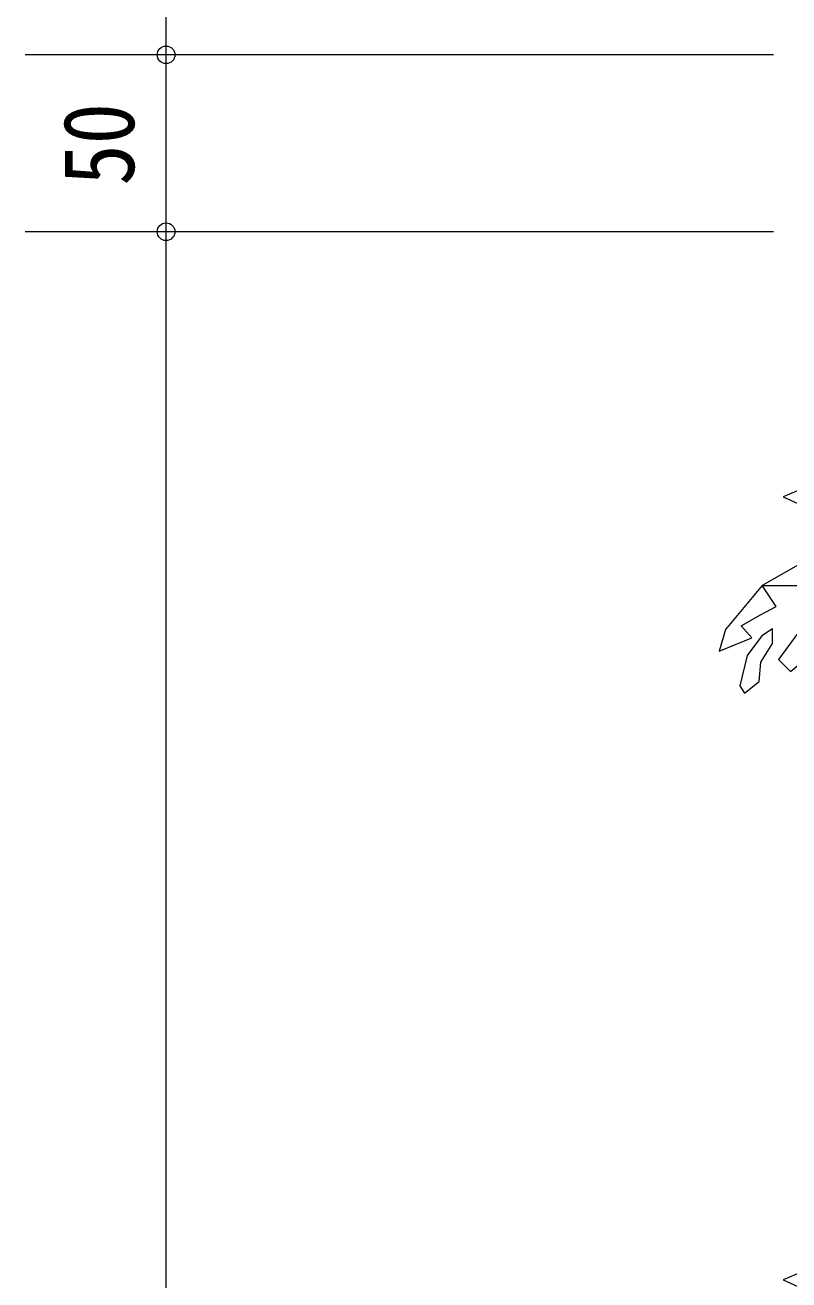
# Model space of a CAD drawing. Units: millimetres, scale not verified. Extents: x -2100 to 2010, y -1460 to 1631.
# Drawn here: x -181.3 to 35.4, y -324.2 to 31.6 of the extents above; entities that cross this region are included whole.
import ezdxf
from ezdxf.enums import TextEntityAlignment as Align

# ---------------------------------------------------------------- set-up
doc = ezdxf.new("R2010")
doc.units = ezdxf.units.MM
doc.header["$LTSCALE"] = 10
doc.header["$PDMODE"] = 32
doc.header["$PDSIZE"] = 5
for name, color, linetype, lineweight in [('1-0_STR', 2, 'Continuous', 18), ('1-1_DIM', 7, 'Continuous', 18), ('1-C_DIM', 4, 'Continuous', 18)]:
    doc.layers.add(name, color=color, linetype=linetype, lineweight=lineweight)
doc.styles.add('ＭＳ ゴシック', font='')
doc.styles.get('ＭＳ ゴシック').set_extended_font_data('MS Gothic')

# ---------------------------------------------------------------- blocks, each defined once
blk = doc.blocks.new('vegitaiton2')
at = {"layer": '1-0_STR', "color": 7}
blk.add_line((-27.95, 0.94), (-27.95, 9.36), dxfattribs=at)
at = {"layer": '1-1_DIM'}
for p, q in [((44.62, 29.67), (25.94, 33.54)), ((49.33, 26.69), (44.62, 29.67)), ((-27.95, 26.29), (-29.39, 25.62)), ((-29.39, 25.62), (-27.95, 24.9)), ((-23.95, 28.16), (-27.95, 26.29)), ((-23.95, 28.16), (1.16, 24.3)), ((49.33, 26.69), (33.79, 25.77)), ((41.22, 22.05), (33.79, 25.77)), ((-27.95, 24.9), (-20.12, 20.99)), ((-20.12, 20.99), (-24.9, 17.21)), ((-27.95, 17.39), (-32.7, 17.68)), ((-24.9, 17.21), (-27.95, 17.39)), ((71.84, 15.83), (72.17, 15.28)), ((72.17, 15.28), (79.88, 2.42)), ((-38, 9.07), (-27.95, 9.36)), ((-27.95, 9.36), (-14.83, 9.73)), ((69.82, 7.78), (58.35, 5.88)), ((72.17, -1.25), (69.82, 7.78)), ((57.71, 1.56), (58.35, 5.88)), ((-27.95, 0.94), (-32.63, 0.74)), ((-23.43, 1.13), (-27.95, 0.94)), ((57.71, 1.56), (43.12, -2.45)), ((7.33, -6.57), (35.11, -1.57)), ((35.11, -1.57), (35.46, -3.54)), ((43.12, -2.45), (35.46, -3.54)), ((74.52, -10.33), (72.17, -1.25)), ((-27.95, -6.41), (-32.92, -6.66)), ((-32.92, -6.66), (-32.7, -10.79)), ((-26.86, -6.35), (-27.95, -6.41)), ((-1.88, -16.3), (7.33, -6.57)), ((-51.22, -12.78), (-61.69, -25.25)), ((-31.56, -19.42), (-41.15, -26.27)), ((-31.56, -27.64), (-31.56, -19.42)), ((-48.35, -25.05), (-51.35, -27.12))]:
    blk.add_line(p, q, dxfattribs=at)
for points in [[(-18.19, 38.75), (-13.69, 34.35), (-6.85, 35.69), (-5.7, 39.3)], [(-4.1, 31.32), (-11.06, 29.93), (-5.44, 27.73), (2.93, 28.12), (3.4, 29.3)], [(82.57, -13.68), (80.55, -25.75), (86.59, -35.14), (87.26, -19.04)]]:
    blk.add_lwpolyline(points, close=True, dxfattribs=at)
for points in [[(25.94, 33.54), (33.32, 35.67), (48.58, 37.57), (56.15, 35.26), (69.15, 31.25), (66.47, 17.17), (71.84, 15.83)], [(1.16, 24.3), (13.91, 22.89), (12.04, 21.52), (8.17, 14.16), (32.11, 20.15), (42.08, 14.16), (48.01, 20.43), (41.22, 22.05)], [(-32.7, 17.68), (-45.28, 12.38), (-38, 9.07)], [(-14.83, 9.73), (-14.17, 5.1), (-23.43, 1.13)], [(-37.59, -5.02), (-27.9, -2.66), (-32.63, 0.74)], [(79.88, 2.42), (82.57, -13.68), (74.52, -10.33)], [(-37.59, -5.02), (-51.22, -12.78), (-41.02, -12.78), (-32.7, -10.79)], [(-1.88, -16.3), (-0.87, -19.07), (-17.65, -18.37), (-21.53, -13.75), (-8.51, -11.89), (-4.45, -7.35), (-9.19, -5.69), (-20.3, -8.53), (-26.86, -6.35)], [(-54.16, -27.64), (-57.24, -24.22), (-51.76, -21.14), (-47.31, -18.74), (-51.22, -12.78)], [(-61.69, -25.25), (-63.4, -31.41), (-54.16, -27.64)], [(-51.35, -27.12), (-55.51, -32.67), (-57.59, -41.22), (-56.21, -43.3), (-52.05, -40.06), (-51.59, -34.52), (-48.35, -29.2), (-48.35, -25.05)], [(-41.15, -26.27), (-46.62, -33.81), (-43.2, -37.23), (-31.56, -27.64)]]:
    blk.add_lwpolyline(points, dxfattribs=at)

msp = doc.modelspace()

# ---------------------------------------------------------------- linework, layer by layer
at = {"layer": '1-C_DIM'}
for p, q in [((-141.28, -917.03), (-141.28, 63.19)), ((31.02, 23.19), (-181.28, 23.19)), ((31.02, -26.98), (-181.28, -26.98))]:
    msp.add_line(p, q, dxfattribs=at)
at = {"layer": '1-C_DIM', "color": 5}
for p in [(-141.28, 23.19), (-141.28, -26.98)]:
    msp.add_point(p, dxfattribs=at)

# ---------------------------------------------------------------- block references
at = {"layer": '1-0_STR'}
for p in [(79.08, -114.5), (79.08, -336.54)]:
    msp.add_blockref('vegitaiton2', p, dxfattribs=at)

# ---------------------------------------------------------------- texts
at = {"layer": '1-C_DIM', "color": 7, "style": 'ＭＳ ゴシック', "width": 0.85}
msp.add_text('50', height=20.23, rotation=90, dxfattribs=at).set_placement((-144.28, -13.89), align=Align.BOTTOM_LEFT)

doc.saveas('drawing.dxf')
